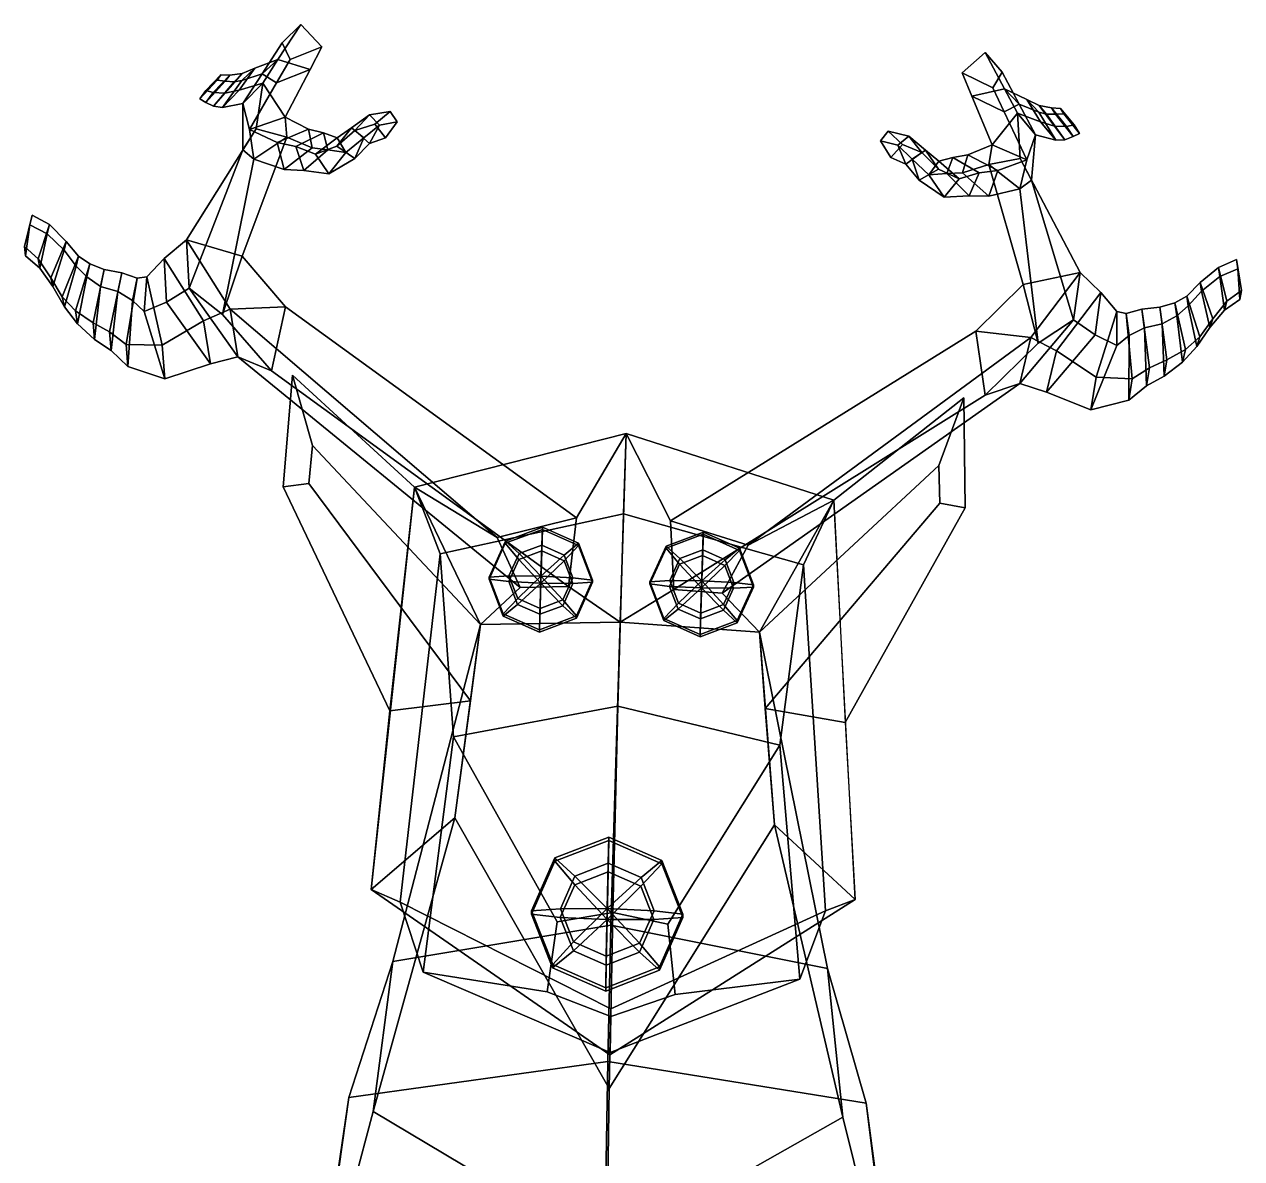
# Model space of a CAD drawing. Extents: x -86 to 94, y -151 to 310.
# Drawn here: x -86 to 94.2, y 142 to 310 of the extents above; entities that cross this region are included whole.
import ezdxf

# ---------------------------------------------------------------- set-up
doc = ezdxf.new("R2010")
doc.units = 0

msp = doc.modelspace()

# ---------------------------------------------------------------- linework, layer by layer
for points in [[(-48.462265, 304.799011, 192.561218), (-45.084778, 310.009918, 188.706955), (-47.829819, 307.258575, 187.71376), (-50.806168, 302.658478, 190.46225)], [(-48.462265, 304.799011, 192.561218), (-43.704437, 303.299164, 191.300812), (-41.944042, 306.664459, 189.004684), (-45.084778, 310.009918, 188.706955)], [(-45.084778, 310.009918, 188.706955), (-41.944042, 306.664459, 189.004684), (-46.676575, 304.817749, 187.471756), (-47.829819, 307.258575, 187.71376)], [(-50.806168, 302.658478, 190.46225), (-47.829819, 307.258575, 187.71376), (-46.676575, 304.817749, 187.471756), (-48.679482, 301.358521, 189.303345)], [(-43.704437, 303.299164, 191.300812), (-48.679482, 301.358521, 189.303345), (-46.676575, 304.817749, 187.471756), (-41.944042, 306.664459, 189.004684)], [(-50.726425, 301.295776, 195.149323), (-48.462265, 304.799011, 192.561218), (-51.881378, 303.492249, 190.224182), (-54.216526, 300.276306, 192.165878)], [(-48.462265, 304.799011, 192.561218), (-50.806168, 302.658478, 190.46225), (-53.804764, 301.712372, 188.02861), (-51.881378, 303.492249, 190.224182)], [(-47.373158, 296.261078, 196.097137), (-43.704437, 303.299164, 191.300812), (-48.462265, 304.799011, 192.561218), (-50.726425, 301.295776, 195.149323)], [(56.275333, 305.845978, 188.159332), (58.763153, 302.9216, 187.151337), (57.393532, 300.617401, 186.933411), (52.83836, 302.811493, 188.505692)], [(59.146126, 300.452576, 192.00351), (56.275333, 305.845978, 188.159332), (52.83836, 302.811493, 188.505692), (54.276642, 299.360138, 190.798767)], [(59.146126, 300.452576, 192.00351), (61.299538, 298.166656, 189.892517), (58.763153, 302.9216, 187.151337), (56.275333, 305.845978, 188.159332)], [(-54.216526, 300.276306, 192.165878), (-51.881378, 303.492249, 190.224182), (-53.746498, 302.732666, 188.850739), (-56.324383, 299.801605, 189.668808)], [(-51.881378, 303.492249, 190.224182), (-53.804764, 301.712372, 188.02861), (-54.963501, 301.478027, 186.332062), (-53.746498, 302.732666, 188.850739)], [(-47.373158, 296.261078, 196.097137), (-52.671421, 294.441467, 192.960464), (-48.679482, 301.358521, 189.303345), (-43.704437, 303.299164, 191.300812)], [(61.299538, 298.166656, 189.892517), (59.069649, 297.060394, 188.761627), (57.393532, 300.617401, 186.933411), (58.763153, 302.9216, 187.151337)], [(-60.046398, 298.953491, 178.462112), (-59.162453, 300.207886, 181.098892), (-56.906776, 302.519653, 181.139435), (-57.447994, 301.761597, 178.842484)], [(-56.282104, 301.591583, 182.542816), (-59.15929, 298.443481, 182.282211), (-60.046398, 298.953491, 178.462112), (-57.447994, 301.761597, 178.842484)], [(-58.076389, 299.897125, 185.14798), (-55.589752, 302.484222, 185.05513), (-56.906776, 302.519653, 181.139435), (-59.162453, 300.207886, 181.098892)], [(-54.963501, 301.478027, 186.332062), (-58.011646, 297.87912, 186.891785), (-59.15929, 298.443481, 182.282211), (-56.282104, 301.591583, 182.542816)], [(-56.324383, 299.801605, 189.668808), (-53.746498, 302.732666, 188.850739), (-55.589752, 302.484222, 185.05513), (-58.076389, 299.897125, 185.14798)], [(-53.804764, 301.712372, 188.02861), (-56.66901, 297.705963, 189.906326), (-58.011646, 297.87912, 186.891785), (-54.963501, 301.478027, 186.332062)], [(-55.589752, 302.484222, 185.05513), (-56.282104, 301.591583, 182.542816), (-57.447994, 301.761597, 178.842484), (-56.906776, 302.519653, 181.139435)], [(-50.806168, 302.658478, 190.46225), (-53.641594, 298.263733, 193.084549), (-56.66901, 297.705963, 189.906326), (-53.804764, 301.712372, 188.02861)], [(-53.641594, 298.263733, 193.084549), (-50.726425, 301.295776, 195.149323), (-54.216526, 300.276306, 192.165878), (-56.66901, 297.705963, 189.906326)], [(-53.746498, 302.732666, 188.850739), (-54.963501, 301.478027, 186.332062), (-56.282104, 301.591583, 182.542816), (-55.589752, 302.484222, 185.05513)], [(-51.690281, 294.549683, 199.341507), (-50.726425, 301.295776, 195.149323), (-53.641594, 298.263733, 193.084549), (-53.653656, 291.438751, 196.334732)], [(-52.671421, 294.441467, 192.960464), (-53.641594, 298.263733, 193.084549), (-50.806168, 302.658478, 190.46225), (-48.679482, 301.358521, 189.303345)], [(-51.690281, 294.549683, 199.341507), (-47.15332, 293.273956, 198.279846), (-47.373158, 296.261078, 196.097137), (-50.726425, 301.295776, 195.149323)], [(54.276642, 299.360138, 190.798767), (52.83836, 302.811493, 188.505692), (57.393532, 300.617401, 186.933411), (59.069649, 297.060394, 188.761627)], [(-59.15929, 298.443481, 182.282211), (-58.076389, 299.897125, 185.14798), (-59.162453, 300.207886, 181.098892), (-60.046398, 298.953491, 178.462112)], [(-58.011646, 297.87912, 186.891785), (-56.324383, 299.801605, 189.668808), (-58.076389, 299.897125, 185.14798), (-59.15929, 298.443481, 182.282211)], [(-56.66901, 297.705963, 189.906326), (-54.216526, 300.276306, 192.165878), (-56.324383, 299.801605, 189.668808), (-58.011646, 297.87912, 186.891785)], [(57.287678, 292.153503, 195.591187), (61.076508, 296.83255, 194.586166), (59.146126, 300.452576, 192.00351), (54.276642, 299.360138, 190.798767)], [(57.287678, 292.153503, 195.591187), (54.276642, 299.360138, 190.798767), (59.069649, 297.060394, 188.761627), (62.42326, 289.96051, 192.414703)], [(61.076508, 296.83255, 194.586166), (64.477821, 295.560059, 191.574753), (62.446781, 298.899261, 189.639389), (59.146126, 300.452576, 192.00351)], [(59.146126, 300.452576, 192.00351), (62.446781, 298.899261, 189.639389), (64.214294, 297.003418, 187.434921), (61.299538, 298.166656, 189.892517)], [(-53.653656, 291.438751, 196.334732), (-53.641594, 298.263733, 193.084549), (-52.671421, 294.441467, 192.960464), (-52.046112, 290.01355, 195.036392)], [(62.42326, 289.96051, 192.414703), (59.069649, 297.060394, 188.761627), (61.299538, 298.166656, 189.892517), (63.723186, 293.631805, 192.509552)], [(61.299538, 298.166656, 189.892517), (64.214294, 297.003418, 187.434921), (66.705215, 292.85202, 189.306381), (63.723186, 293.631805, 192.509552)], [(64.477821, 295.560059, 191.574753), (66.54763, 294.931549, 189.060562), (64.24366, 298.007477, 188.251831), (62.446781, 298.899261, 189.639389)], [(62.446781, 298.899261, 189.639389), (64.24366, 298.007477, 188.251831), (65.35585, 296.683746, 185.728775), (64.214294, 297.003418, 187.434921)], [(66.54763, 294.931549, 189.060562), (68.322327, 294.891815, 184.523651), (66.07589, 297.621216, 184.440445), (64.24366, 298.007477, 188.251831)], [(64.24366, 298.007477, 188.251831), (66.07589, 297.621216, 184.440445), (66.697334, 296.694336, 181.927094), (65.35585, 296.683746, 185.728775)], [(68.322327, 294.891815, 184.523651), (69.450333, 295.114716, 180.463547), (67.409576, 297.555176, 180.512756), (66.07589, 297.621216, 184.440445)], [(66.07589, 297.621216, 184.440445), (67.409576, 297.555176, 180.512756), (67.891205, 296.772247, 178.21553), (66.697334, 296.694336, 181.927094)], [(70.231033, 293.820862, 177.826477), (67.891205, 296.772247, 178.21553), (67.409576, 297.555176, 180.512756), (69.450333, 295.114716, 180.463547)], [(-52.671421, 294.441467, 192.960464), (-47.373158, 296.261078, 196.097137), (-43.923626, 294.485535, 194.533218), (-48.561108, 292.501862, 191.71489)], [(-47.373158, 296.261078, 196.097137), (-47.15332, 293.273956, 198.279846), (-43.396839, 291.736816, 196.348602), (-43.923626, 294.485535, 194.533218)], [(-39.734856, 291.983337, 188.428467), (-37.595928, 294.682861, 190.842743), (-34.928116, 296.592438, 189.007721), (-37.080284, 294.275879, 186.923615)], [(-37.595928, 294.682861, 190.842743), (-35.722694, 293.192261, 191.334), (-33.419792, 295.096191, 189.567581), (-34.928116, 296.592438, 189.007721)], [(-37.080284, 294.275879, 186.923615), (-34.928116, 296.592438, 189.007721), (-31.836641, 297.085175, 187.261063), (-34.103519, 295.245087, 185.498535)], [(-34.928116, 296.592438, 189.007721), (-33.419792, 295.096191, 189.567581), (-30.803055, 295.556671, 187.959885), (-31.836641, 297.085175, 187.261063)], [(-32.534317, 293.189178, 185.936386), (-34.103519, 295.245087, 185.498535), (-31.836641, 297.085175, 187.261063), (-30.803055, 295.556671, 187.959885)], [(61.427841, 290.136902, 198.802551), (61.076508, 296.83255, 194.586166), (57.287678, 292.153503, 195.591187), (56.800537, 289.23584, 197.789566)], [(61.427841, 290.136902, 198.802551), (63.129993, 286.939056, 195.79451), (63.723186, 293.631805, 192.509552), (61.076508, 296.83255, 194.586166)], [(63.723186, 293.631805, 192.509552), (66.705215, 292.85202, 189.306381), (64.477821, 295.560059, 191.574753), (61.076508, 296.83255, 194.586166)], [(64.214294, 297.003418, 187.434921), (65.35585, 296.683746, 185.728775), (68.071602, 292.91983, 186.279053), (66.705215, 292.85202, 189.306381)], [(65.35585, 296.683746, 185.728775), (66.697334, 296.694336, 181.927094), (69.285156, 293.387238, 181.656769), (68.071602, 292.91983, 186.279053)], [(66.697334, 296.694336, 181.927094), (67.891205, 296.772247, 178.21553), (70.231033, 293.820862, 177.826477), (69.285156, 293.387238, 181.656769)], [(-62.017899, 278.092682, 209.771561), (-53.779339, 275.688477, 211.372879), (-47.15332, 293.273956, 198.279846), (-51.690281, 294.549683, 199.341507)], [(-61.611263, 270.913483, 206.26889), (-62.017899, 278.092682, 209.771561), (-51.690281, 294.549683, 199.341507), (-53.653656, 291.438751, 196.334732)], [(-52.046112, 290.01355, 195.036392), (-52.671421, 294.441467, 192.960464), (-48.561108, 292.501862, 191.71489), (-47.538601, 288.509705, 193.359665)], [(-48.561108, 292.501862, 191.71489), (-43.923626, 294.485535, 194.533218), (-41.734211, 293.913239, 193.370895), (-45.812206, 291.929047, 190.827072)], [(-45.812206, 291.929047, 190.827072), (-41.734211, 293.913239, 193.370895), (-39.705902, 293.192505, 192.337372), (-42.9217, 290.775055, 189.95076)], [(-43.923626, 294.485535, 194.533218), (-43.396839, 291.736816, 196.348602), (-41.062763, 291.424561, 194.911026), (-41.734211, 293.913239, 193.370895)], [(-42.9217, 290.775055, 189.95076), (-39.705902, 293.192505, 192.337372), (-37.595928, 294.682861, 190.842743), (-39.734856, 291.983337, 188.428467)], [(-41.734211, 293.913239, 193.370895), (-41.062763, 291.424561, 194.911026), (-38.417515, 291.046936, 193.369446), (-39.705902, 293.192505, 192.337372)], [(-37.062244, 290.139221, 188.470749), (-39.734856, 291.983337, 188.428467), (-37.080284, 294.275879, 186.923615), (-34.886318, 292.358276, 187.116425)], [(-39.705902, 293.192505, 192.337372), (-38.417515, 291.046936, 193.369446), (-35.722694, 293.192261, 191.334), (-37.595928, 294.682861, 190.842743)], [(-34.886318, 292.358276, 187.116425), (-37.080284, 294.275879, 186.923615), (-34.103519, 295.245087, 185.498535), (-32.534317, 293.189178, 185.936386)], [(-35.722694, 293.192261, 191.334), (-37.062244, 290.139221, 188.470749), (-34.886318, 292.358276, 187.116425), (-33.419792, 295.096191, 189.567581)], [(-33.419792, 295.096191, 189.567581), (-34.886318, 292.358276, 187.116425), (-32.534317, 293.189178, 185.936386), (-30.803055, 295.556671, 187.959885)], [(42.273911, 290.286346, 185.584457), (40.747463, 292.754211, 187.615677), (41.915272, 294.181488, 186.901825), (44.019653, 292.191803, 185.124664)], [(44.945011, 293.453461, 188.620346), (41.915272, 294.181488, 186.901825), (40.747463, 292.754211, 187.615677), (43.308033, 292.095978, 189.199936)], [(46.89539, 291.005737, 186.525192), (44.019653, 292.191803, 185.124664), (41.915272, 294.181488, 186.901825), (44.945011, 293.453461, 188.620346)], [(66.705215, 292.85202, 189.306381), (68.071602, 292.91983, 186.279053), (66.54763, 294.931549, 189.060562), (64.477821, 295.560059, 191.574753)], [(68.071602, 292.91983, 186.279053), (69.285156, 293.387238, 181.656769), (68.322327, 294.891815, 184.523651), (66.54763, 294.931549, 189.060562)], [(69.285156, 293.387238, 181.656769), (70.231033, 293.820862, 177.826477), (69.450333, 295.114716, 180.463547), (68.322327, 294.891815, 184.523651)], [(-56.676804, 267.019989, 205.979721), (-52.046112, 290.01355, 195.036392), (-47.15332, 293.273956, 198.279846), (-53.779339, 275.688477, 211.372879)], [(-47.15332, 293.273956, 198.279846), (-52.046112, 290.01355, 195.036392), (-47.538601, 288.509705, 193.359665), (-43.396839, 291.736816, 196.348602)], [(-47.538601, 288.509705, 193.359665), (-48.561108, 292.501862, 191.71489), (-45.812206, 291.929047, 190.827072), (-44.620377, 288.361542, 192.169327)], [(-38.417515, 291.046936, 193.369446), (-40.935951, 287.856171, 190.65329), (-37.062244, 290.139221, 188.470749), (-35.722694, 293.192261, 191.334)], [(43.308033, 292.095978, 189.199936), (40.747463, 292.754211, 187.615677), (42.273911, 290.286346, 185.584457), (44.540939, 289.285797, 186.745544)], [(44.540939, 289.285797, 186.745544), (42.273911, 290.286346, 185.584457), (44.019653, 292.191803, 185.124664), (46.89539, 291.005737, 186.525192)], [(47.428463, 291.364258, 190.437103), (44.945011, 293.453461, 188.620346), (43.308033, 292.095978, 189.199936), (45.429764, 290.04068, 190.951492)], [(45.429764, 290.04068, 190.951492), (43.308033, 292.095978, 189.199936), (44.540939, 289.285797, 186.745544), (46.512592, 286.932922, 188.088089)], [(49.335571, 288.544006, 188.014313), (46.89539, 291.005737, 186.525192), (44.945011, 293.453461, 188.620346), (47.428463, 291.364258, 190.437103)], [(57.287678, 292.153503, 195.591187), (53.702076, 290.677979, 194.068314), (52.932339, 288.015625, 195.900253), (56.800537, 289.23584, 197.789566)], [(62.42326, 289.96051, 192.414703), (58.164097, 288.374939, 191.216965), (53.702076, 290.677979, 194.068314), (57.287678, 292.153503, 195.591187)], [(63.129993, 286.939056, 195.79451), (61.411285, 285.665558, 194.518234), (62.42326, 289.96051, 192.414703), (63.723186, 293.631805, 192.509552)], [(-61.611263, 270.913483, 206.26889), (-53.653656, 291.438751, 196.334732), (-52.046112, 290.01355, 195.036392), (-56.676804, 267.019989, 205.979721)], [(-43.396839, 291.736816, 196.348602), (-47.538601, 288.509705, 193.359665), (-44.620377, 288.361542, 192.169327), (-41.062763, 291.424561, 194.911026)], [(-44.620377, 288.361542, 192.169327), (-45.812206, 291.929047, 190.827072), (-42.9217, 290.775055, 189.95076), (-40.935951, 287.856171, 190.65329)], [(-41.062763, 291.424561, 194.911026), (-44.620377, 288.361542, 192.169327), (-40.935951, 287.856171, 190.65329), (-38.417515, 291.046936, 193.369446)], [(-40.935951, 287.856171, 190.65329), (-42.9217, 290.775055, 189.95076), (-39.734856, 291.983337, 188.428467), (-37.062244, 290.139221, 188.470749)], [(46.512592, 286.932922, 188.088089), (44.540939, 289.285797, 186.745544), (46.89539, 291.005737, 186.525192), (49.335571, 288.544006, 188.014313)], [(49.395531, 289.733429, 191.91774), (47.428463, 291.364258, 190.437103), (45.429764, 290.04068, 190.951492), (47.922157, 287.720123, 192.970016)], [(52.401688, 287.111145, 189.51236), (49.335571, 288.544006, 188.014313), (47.428463, 291.364258, 190.437103), (49.395531, 289.733429, 191.91774)], [(51.475246, 290.28537, 192.929199), (49.395531, 289.733429, 191.91774), (47.922157, 287.720123, 192.970016), (50.584953, 287.888367, 194.485657)], [(55.378494, 288.023651, 190.357132), (52.401688, 287.111145, 189.51236), (49.395531, 289.733429, 191.91774), (51.475246, 290.28537, 192.929199)], [(53.702076, 290.677979, 194.068314), (51.475246, 290.28537, 192.929199), (50.584953, 287.888367, 194.485657), (52.932339, 288.015625, 195.900253)], [(58.164097, 288.374939, 191.216965), (55.378494, 288.023651, 190.357132), (51.475246, 290.28537, 192.929199), (53.702076, 290.677979, 194.068314)], [(47.922157, 287.720123, 192.970016), (45.429764, 290.04068, 190.951492), (46.512592, 286.932922, 188.088089), (50.170288, 284.391174, 190.244629)], [(50.170288, 284.391174, 190.244629), (46.512592, 286.932922, 188.088089), (49.335571, 288.544006, 188.014313), (52.401688, 287.111145, 189.51236)], [(56.800537, 289.23584, 197.789566), (52.932339, 288.015625, 195.900253), (56.797001, 284.532928, 192.889267), (61.411285, 285.665558, 194.518234)], [(61.411285, 285.665558, 194.518234), (56.797001, 284.532928, 192.889267), (58.164097, 288.374939, 191.216965), (62.42326, 289.96051, 192.414703)], [(70.315636, 273.241608, 209.22702), (61.427841, 290.136902, 198.802551), (56.800537, 289.23584, 197.789566), (61.904366, 271.482422, 210.905823)], [(64.13356, 262.795563, 205.533783), (61.904366, 271.482422, 210.905823), (56.800537, 289.23584, 197.789566), (61.411285, 285.665558, 194.518234)], [(69.35437, 266.258728, 205.76709), (63.129993, 286.939056, 195.79451), (61.427841, 290.136902, 198.802551), (70.315636, 273.241608, 209.22702)], [(50.584953, 287.888367, 194.485657), (47.922157, 287.720123, 192.970016), (50.170288, 284.391174, 190.244629), (53.880096, 284.608765, 191.725662)], [(53.880096, 284.608765, 191.725662), (50.170288, 284.391174, 190.244629), (52.401688, 287.111145, 189.51236), (55.378494, 288.023651, 190.357132)], [(52.932339, 288.015625, 195.900253), (50.584953, 287.888367, 194.485657), (53.880096, 284.608765, 191.725662), (56.797001, 284.532928, 192.889267)], [(56.797001, 284.532928, 192.889267), (53.880096, 284.608765, 191.725662), (55.378494, 288.023651, 190.357132), (58.164097, 288.374939, 191.216965)], [(69.35437, 266.258728, 205.76709), (64.13356, 262.795563, 205.533783), (61.411285, 285.665558, 194.518234), (63.129993, 286.939056, 195.79451)], [(-86.018196, 277.094025, 183.651993), (-84.872734, 281.730408, 183.530762), (-85.184387, 280.320892, 181.17038), (-85.867783, 275.691284, 180.998825)], [(-83.949005, 275.294861, 186.648544), (-82.307053, 280.333069, 186.890564), (-84.872734, 281.730408, 183.530762), (-86.018196, 277.094025, 183.651993)], [(-82.307053, 280.333069, 186.890564), (-82.619377, 278.95639, 184.16362), (-85.184387, 280.320892, 181.17038), (-84.872734, 281.730408, 183.530762)], [(-82.619377, 278.95639, 184.16362), (-83.731766, 273.906464, 183.623001), (-85.867783, 275.691284, 180.998825), (-85.184387, 280.320892, 181.17038)], [(-82.116341, 272.475037, 190.174179), (-79.841431, 277.847626, 190.965393), (-82.307053, 280.333069, 186.890564), (-83.949005, 275.294861, 186.648544)], [(-79.841431, 277.847626, 190.965393), (-80.114288, 276.576599, 187.815201), (-82.619377, 278.95639, 184.16362), (-82.307053, 280.333069, 186.890564)], [(-80.114288, 276.576599, 187.815201), (-81.783501, 271.161469, 186.727478), (-83.731766, 273.906464, 183.623001), (-82.619377, 278.95639, 184.16362)], [(-80.439743, 269.649902, 193.586029), (-78.011536, 275.675995, 194.346436), (-79.841431, 277.847626, 190.965393), (-82.116341, 272.475037, 190.174179)], [(-78.011536, 275.675995, 194.346436), (-78.334152, 274.205994, 190.871353), (-80.114288, 276.576599, 187.815201), (-79.841431, 277.847626, 190.965393)], [(-55.541641, 267.808716, 215.941071), (-62.017899, 278.092682, 209.771561), (-65.329346, 275.309875, 208.243881), (-59.481838, 266.065491, 213.798462)], [(-62.017899, 278.092682, 209.771561), (-61.611263, 270.913483, 206.26889), (-64.954819, 268.845825, 205.095398), (-65.329346, 275.309875, 208.243881)], [(-55.541641, 267.808716, 215.941071), (-47.321499, 268.151642, 216.348083), (-53.779339, 275.688477, 211.372879), (-62.017899, 278.092682, 209.771561)], [(-83.731766, 273.906464, 183.623001), (-83.949005, 275.294861, 186.648544), (-86.018196, 277.094025, 183.651993), (-85.867783, 275.691284, 180.998825)], [(-78.334152, 274.205994, 190.871353), (-80.092949, 268.140259, 189.773621), (-81.783501, 271.161469, 186.727478), (-80.114288, 276.576599, 187.815201)], [(-81.783501, 271.161469, 186.727478), (-82.116341, 272.475037, 190.174179), (-83.949005, 275.294861, 186.648544), (-83.731766, 273.906464, 183.623001)], [(-78.443611, 267.591003, 196.731812), (-76.317688, 274.541321, 196.936127), (-78.011536, 275.675995, 194.346436), (-80.439743, 269.649902, 193.586029)], [(-76.759857, 272.591187, 193.22908), (-78.164619, 265.633331, 192.606186), (-80.092949, 268.140259, 189.773621), (-78.334152, 274.205994, 190.871353)], [(-75.832024, 265.811249, 200.192307), (-74.185974, 273.707123, 199.71756), (-76.317688, 274.541321, 196.936127), (-78.443611, 267.591003, 196.731812)], [(-76.317688, 274.541321, 196.936127), (-76.759857, 272.591187, 193.22908), (-78.334152, 274.205994, 190.871353), (-78.011536, 275.675995, 194.346436)], [(-74.185974, 273.707123, 199.71756), (-74.72818, 271.188263, 195.804276), (-76.759857, 272.591187, 193.22908), (-76.317688, 274.541321, 196.936127)], [(-65.329346, 275.309875, 208.243881), (-64.954819, 268.845825, 205.095398), (-68.283318, 267.475464, 203.434708), (-67.893967, 272.60791, 207.339249)], [(-59.481838, 266.065491, 213.798462), (-65.329346, 275.309875, 208.243881), (-67.893967, 272.60791, 207.339249), (-65.601845, 262.492676, 211.183624)], [(-47.321499, 268.151642, 216.348083), (-49.407307, 258.65799, 209.724762), (-56.676804, 267.019989, 205.979721), (-53.779339, 275.688477, 211.372879)], [(92.030045, 268.978149, 185.958801), (94.246376, 270.581818, 182.934921), (93.482491, 275.162659, 182.789108), (90.799271, 273.986633, 186.178055)], [(90.799271, 273.986633, 186.178055), (93.482491, 275.162659, 182.789108), (93.684868, 273.776093, 180.4375), (91.006874, 272.631348, 183.459473)], [(94.246376, 270.581818, 182.934921), (93.991028, 269.236237, 180.294128), (93.684868, 273.776093, 180.4375), (93.482491, 275.162659, 182.789108)], [(-80.092949, 268.140259, 189.773621), (-80.439743, 269.649902, 193.586029), (-82.116341, 272.475037, 190.174179), (-81.783501, 271.161469, 186.727478)], [(-74.72818, 271.188263, 195.804276), (-75.605179, 263.319092, 195.763382), (-78.164619, 265.633331, 192.606186), (-76.759857, 272.591187, 193.22908)], [(-73.397766, 264.438446, 203.237656), (-71.568199, 273.209106, 202.709961), (-74.185974, 273.707123, 199.71756), (-75.832024, 265.811249, 200.192307)], [(-71.568199, 273.209106, 202.709961), (-72.171127, 270.411346, 198.362015), (-74.72818, 271.188263, 195.804276), (-74.185974, 273.707123, 199.71756)], [(-70.92997, 262.593536, 206.653183), (-69.329247, 272.386169, 205.682297), (-71.568199, 273.209106, 202.709961), (-73.397766, 264.438446, 203.237656)], [(-69.329247, 272.386169, 205.682297), (-70.009331, 269.083038, 200.980118), (-72.171127, 270.411346, 198.362015), (-71.568199, 273.209106, 202.709961)], [(-65.601845, 262.492676, 211.183624), (-67.893967, 272.60791, 207.339249), (-69.329247, 272.386169, 205.682297), (-70.92997, 262.593536, 206.653183)], [(-67.893967, 272.60791, 207.339249), (-68.283318, 267.475464, 203.434708), (-70.009331, 269.083038, 200.980118), (-69.329247, 272.386169, 205.682297)], [(63.035553, 263.635529, 215.496857), (70.315636, 273.241608, 209.22702), (61.904366, 271.482422, 210.905823), (54.862579, 264.545013, 215.962753)], [(63.035553, 263.635529, 215.496857), (66.838432, 261.65918, 213.334763), (73.401054, 270.286804, 207.689133), (70.315636, 273.241608, 209.22702)], [(70.315636, 273.241608, 209.22702), (73.401054, 270.286804, 207.689133), (72.531906, 264.007019, 204.580307), (69.35437, 266.258728, 205.76709)], [(89.969025, 266.364227, 189.51619), (92.030045, 268.978149, 185.958801), (90.799271, 273.986633, 186.178055), (88.126617, 271.743134, 190.287888)], [(88.126617, 271.743134, 190.287888), (90.799271, 273.986633, 186.178055), (91.006874, 272.631348, 183.459473), (88.305733, 270.493195, 187.145493)], [(88.305733, 270.493195, 187.145493), (91.006874, 272.631348, 183.459473), (91.711067, 267.65094, 182.945847), (89.5429, 265.117462, 186.082199)], [(91.006874, 272.631348, 183.459473), (93.684868, 273.776093, 180.4375), (93.991028, 269.236237, 180.294128), (91.711067, 267.65094, 182.945847)], [(-72.171127, 270.411346, 198.362015), (-73.145973, 261.670868, 198.316727), (-75.605179, 263.319092, 195.763382), (-74.72818, 271.188263, 195.804276)], [(-70.009331, 269.083038, 200.980118), (-70.681152, 259.341522, 201.285431), (-73.145973, 261.670868, 198.316727), (-72.171127, 270.411346, 198.362015)], [(-61.611263, 270.913483, 206.26889), (-54.399921, 260.739838, 211.068542), (-58.447361, 259.699005, 209.416702), (-64.954819, 268.845825, 205.095398)], [(-54.399921, 260.739838, 211.068542), (-61.611263, 270.913483, 206.26889), (-56.676804, 267.019989, 205.979721), (-49.407307, 258.65799, 209.724762)], [(54.862579, 264.545013, 215.962753), (61.904366, 271.482422, 210.905823), (64.13356, 262.795563, 205.533783), (56.24601, 255.093781, 209.365219)], [(88.067078, 263.731873, 192.957779), (89.969025, 266.364227, 189.51619), (88.126617, 271.743134, 190.287888), (86.117767, 269.757629, 193.69632)], [(86.117767, 269.757629, 193.69632), (88.126617, 271.743134, 190.287888), (88.305733, 270.493195, 187.145493), (86.332481, 268.310699, 190.229813)], [(86.332481, 268.310699, 190.229813), (88.305733, 270.493195, 187.145493), (89.5429, 265.117462, 186.082199), (87.613792, 262.29541, 189.159241)], [(91.711067, 267.65094, 182.945847), (93.991028, 269.236237, 180.294128), (94.246376, 270.581818, 182.934921), (92.030045, 268.978149, 185.958801)], [(-78.164619, 265.633331, 192.606186), (-78.443611, 267.591003, 196.731812), (-80.439743, 269.649902, 193.586029), (-80.092949, 268.140259, 189.773621)], [(-68.283318, 267.475464, 203.434708), (-65.191795, 257.487152, 206.304123), (-70.681152, 259.341522, 201.285431), (-70.009331, 269.083038, 200.980118)], [(-64.954819, 268.845825, 205.095398), (-58.447361, 259.699005, 209.416702), (-65.191795, 257.487152, 206.304123), (-68.283318, 267.475464, 203.434708)], [(66.838432, 261.65918, 213.334763), (72.680626, 257.754242, 210.696152), (75.748749, 267.468964, 206.780518), (73.401054, 270.286804, 207.689133)], [(73.401054, 270.286804, 207.689133), (75.748749, 267.468964, 206.780518), (75.750488, 262.44162, 202.903702), (72.531906, 264.007019, 204.580307)], [(83.160248, 260.307312, 199.618683), (85.909386, 261.864166, 196.129959), (84.331001, 268.770477, 196.305374), (82.131363, 268.10556, 199.107254)], [(82.131363, 268.10556, 199.107254), (84.331001, 268.770477, 196.305374), (84.628319, 266.847809, 192.608917), (82.485191, 265.621399, 195.207047)], [(85.909386, 261.864166, 196.129959), (88.067078, 263.731873, 192.957779), (86.117767, 269.757629, 193.69632), (84.331001, 268.770477, 196.305374)], [(84.331001, 268.770477, 196.305374), (86.117767, 269.757629, 193.69632), (86.332481, 268.310699, 190.229813), (84.628319, 266.847809, 192.608917)], [(89.5429, 265.117462, 186.082199), (91.711067, 267.65094, 182.945847), (92.030045, 268.978149, 185.958801), (89.969025, 266.364227, 189.51619)], [(-75.605179, 263.319092, 195.763382), (-75.832024, 265.811249, 200.192307), (-78.443611, 267.591003, 196.731812), (-78.164619, 265.633331, 192.606186)], [(-54.399921, 260.739838, 211.068542), (-55.541641, 267.808716, 215.941071), (-59.481838, 266.065491, 213.798462), (-58.447361, 259.699005, 209.416702)], [(-55.541641, 267.808716, 215.941071), (-16.007376, 233.988342, 230.521606), (-4.273499, 236.902664, 230.759323), (-47.321499, 268.151642, 216.348083)], [(-16.007376, 233.988342, 230.521606), (-55.541641, 267.808716, 215.941071), (-54.399921, 260.739838, 211.068542), (-12.601035, 226.586395, 222.603851)], [(-4.273499, 236.902664, 230.759323), (-5.416225, 226.712479, 219.666245), (-49.407307, 258.65799, 209.724762), (-47.321499, 268.151642, 216.348083)], [(72.680626, 257.754242, 210.696152), (78.013199, 257.498596, 206.130173), (77.167458, 267.153534, 205.114578), (75.748749, 267.468964, 206.780518)], [(75.748749, 267.468964, 206.780518), (77.167458, 267.153534, 205.114578), (77.601883, 263.892578, 200.428238), (75.750488, 262.44162, 202.903702)], [(78.013199, 257.498596, 206.130173), (80.621086, 259.132813, 202.688156), (79.47316, 267.801483, 202.121475), (77.167458, 267.153534, 205.114578)], [(77.167458, 267.153534, 205.114578), (79.47316, 267.801483, 202.121475), (79.867714, 265.039856, 197.787415), (77.601883, 263.892578, 200.428238)], [(80.621086, 259.132813, 202.688156), (83.160248, 260.307312, 199.618683), (82.131363, 268.10556, 199.107254), (79.47316, 267.801483, 202.121475)], [(79.47316, 267.801483, 202.121475), (82.131363, 268.10556, 199.107254), (82.485191, 265.621399, 195.207047), (79.867714, 265.039856, 197.787415)], [(82.485191, 265.621399, 195.207047), (84.628319, 266.847809, 192.608917), (85.491158, 259.986969, 192.020233), (82.755554, 257.905487, 195.208099)], [(84.628319, 266.847809, 192.608917), (86.332481, 268.310699, 190.229813), (87.613792, 262.29541, 189.159241), (85.491158, 259.986969, 192.020233)], [(-73.145973, 261.670868, 198.316727), (-73.397766, 264.438446, 203.237656), (-75.832024, 265.811249, 200.192307), (-75.605179, 263.319092, 195.763382)], [(-58.447361, 259.699005, 209.416702), (-59.481838, 266.065491, 213.798462), (-65.601845, 262.492676, 211.183624), (-65.191795, 257.487152, 206.304123)], [(61.377041, 256.797638, 210.666199), (56.24601, 255.093781, 209.365219), (64.13356, 262.795563, 205.533783), (69.35437, 266.258728, 205.76709)], [(69.35437, 266.258728, 205.76709), (72.531906, 264.007019, 204.580307), (65.341011, 255.509079, 208.992279), (61.377041, 256.797638, 210.666199)], [(77.601883, 263.892578, 200.428238), (79.867714, 265.039856, 197.787415), (80.173248, 256.463226, 197.786896), (77.535263, 254.35524, 200.78418)], [(79.867714, 265.039856, 197.787415), (82.485191, 265.621399, 195.207047), (82.755554, 257.905487, 195.208099), (80.173248, 256.463226, 197.786896)], [(87.613792, 262.29541, 189.159241), (89.5429, 265.117462, 186.082199), (89.969025, 266.364227, 189.51619), (88.067078, 263.731873, 192.957779)], [(-70.681152, 259.341522, 201.285431), (-70.92997, 262.593536, 206.653183), (-73.397766, 264.438446, 203.237656), (-73.145973, 261.670868, 198.316727)], [(9.661984, 236.475632, 230.721024), (54.862579, 264.545013, 215.962753), (56.24601, 255.093781, 209.365219), (10.159944, 226.264221, 219.628906)], [(9.661984, 236.475632, 230.721024), (21.18327, 232.869232, 230.423386), (63.035553, 263.635529, 215.496857), (54.862579, 264.545013, 215.962753)], [(21.18327, 232.869232, 230.423386), (17.321987, 225.725967, 222.532272), (61.377041, 256.797638, 210.666199), (63.035553, 263.635529, 215.496857)], [(61.377041, 256.797638, 210.666199), (65.341011, 255.509079, 208.992279), (66.838432, 261.65918, 213.334763), (63.035553, 263.635529, 215.496857)], [(72.531906, 264.007019, 204.580307), (75.750488, 262.44162, 202.903702), (71.912994, 252.903931, 205.847031), (65.341011, 255.509079, 208.992279)], [(75.750488, 262.44162, 202.903702), (77.601883, 263.892578, 200.428238), (77.535263, 254.35524, 200.78418), (71.912994, 252.903931, 205.847031)], [(85.491158, 259.986969, 192.020233), (87.613792, 262.29541, 189.159241), (88.067078, 263.731873, 192.957779), (85.909386, 261.864166, 196.129959)], [(-65.191795, 257.487152, 206.304123), (-65.601845, 262.492676, 211.183624), (-70.92997, 262.593536, 206.653183), (-70.681152, 259.341522, 201.285431)], [(65.341011, 255.509079, 208.992279), (71.912994, 252.903931, 205.847031), (72.680626, 257.754242, 210.696152), (66.838432, 261.65918, 213.334763)], [(82.755554, 257.905487, 195.208099), (85.491158, 259.986969, 192.020233), (85.909386, 261.864166, 196.129959), (83.160248, 260.307312, 199.618683)], [(-12.601035, 226.586395, 222.603851), (-54.399921, 260.739838, 211.068542), (-49.407307, 258.65799, 209.724762), (-5.416225, 226.712479, 219.666245)], [(80.173248, 256.463226, 197.786896), (82.755554, 257.905487, 195.208099), (83.160248, 260.307312, 199.618683), (80.621086, 259.132813, 202.688156)], [(-46.316059, 258.053528, 224.194214), (-43.364948, 247.633789, 218.477203), (-43.913193, 241.980164, 218.1185), (-47.677437, 241.517441, 223.127518)], [(-47.677437, 241.517441, 223.127518), (-31.894794, 208.293457, 238.598114), (-28.224215, 241.459686, 240.737381), (-46.316059, 258.053528, 224.194214)], [(-43.364948, 247.633789, 218.477203), (-46.316059, 258.053528, 224.194214), (-28.224215, 241.459686, 240.737381), (-18.447609, 221.112717, 219.839478)], [(77.535263, 254.35524, 200.78418), (80.173248, 256.463226, 197.786896), (80.621086, 259.132813, 202.688156), (78.013199, 257.498596, 206.130173)], [(17.321987, 225.725967, 222.532272), (10.159944, 226.264221, 219.628906), (56.24601, 255.093781, 209.365219), (61.377041, 256.797638, 210.666199)], [(71.912994, 252.903931, 205.847031), (77.535263, 254.35524, 200.78418), (78.013199, 257.498596, 206.130173), (72.680626, 257.754242, 210.696152)], [(49.41328, 244.657043, 218.194992), (22.825916, 219.967682, 219.748077), (33.851124, 239.5112, 240.55751), (53.086689, 254.693268, 223.85437)], [(53.293049, 238.376663, 222.840698), (53.086689, 254.693268, 223.85437), (33.851124, 239.5112, 240.55751), (35.515743, 206.565277, 238.472015)], [(53.086689, 254.693268, 223.85437), (53.293049, 238.376663, 222.840698), (49.574455, 239.068268, 217.852158), (49.41328, 244.657043, 218.194992)], [(-16.007376, 233.988342, 230.521606), (-28.224215, 241.459686, 240.737381), (3.11821, 249.417725, 241.369095), (-4.273499, 236.902664, 230.759323)], [(-28.224215, 241.459686, 240.737381), (-24.417791, 231.572098, 263.944092), (2.697473, 237.498383, 264.315521), (3.11821, 249.417725, 241.369095)], [(-5.416225, 226.712479, 219.666245), (-4.273499, 236.902664, 230.759323), (3.11821, 249.417725, 241.369095), (2.217831, 221.430832, 212.109802)], [(10.159944, 226.264221, 219.628906), (2.217831, 221.430832, 212.109802), (3.11821, 249.417725, 241.369095), (9.661984, 236.475632, 230.721024)], [(33.851124, 239.5112, 240.55751), (3.11821, 249.417725, 241.369095), (2.697473, 237.498383, 264.315521), (29.38653, 229.957321, 263.802795)], [(21.18327, 232.869232, 230.423386), (9.661984, 236.475632, 230.721024), (3.11821, 249.417725, 241.369095), (33.851124, 239.5112, 240.55751)], [(-43.913193, 241.980164, 218.1185), (-43.364948, 247.633789, 218.477203), (-18.447609, 221.112717, 219.839478), (-19.966816, 209.804428, 219.133087)], [(49.574455, 239.068268, 217.852158), (23.689137, 208.681305, 219.050812), (22.825916, 219.967682, 219.748077), (49.41328, 244.657043, 218.194992)], [(-47.677437, 241.517441, 223.127518), (-43.913193, 241.980164, 218.1185), (-19.966816, 209.804428, 219.133087), (-31.894794, 208.293457, 238.598114)], [(-28.224215, 241.459686, 240.737381), (-34.68145, 181.832733, 236.839417), (-30.367924, 179.969696, 260.430664), (-24.417791, 231.572098, 263.944092)], [(-12.601035, 226.586395, 222.603851), (-18.447609, 221.112717, 219.839478), (-28.224215, 241.459686, 240.737381), (-16.007376, 233.988342, 230.521606)], [(17.321987, 225.725967, 222.532272), (21.18327, 232.869232, 230.423386), (33.851124, 239.5112, 240.55751), (22.825916, 219.967682, 219.748077)], [(53.293049, 238.376663, 222.840698), (35.515743, 206.565277, 238.472015), (23.689137, 208.681305, 219.050812), (49.574455, 239.068268, 217.852158)], [(33.851124, 239.5112, 240.55751), (29.38653, 229.957321, 263.802795), (32.625423, 178.663605, 260.355194), (37.002071, 180.344589, 236.753281)], [(2.697473, 237.498383, 264.315521), (-24.417791, 231.572098, 263.944092), (-22.453447, 204.473389, 291.094025), (1.845676, 209.026688, 291.542175)], [(2.697473, 237.498383, 264.315521), (1.845676, 209.026688, 291.542175), (25.874508, 203.23465, 291.003662), (29.38653, 229.957321, 263.802795)], [(-14.799771, 233.131149, 277.302063), (-9.311441, 235.198196, 277.434662), (-9.297544, 235.521805, 272.511353), (-14.786245, 233.455383, 272.378906)], [(-12.799975, 230.746124, 281.143066), (-9.409453, 232.024765, 281.225433), (-9.311441, 235.198196, 277.434662), (-14.799771, 233.131149, 277.302063)], [(-12.765449, 231.596436, 268.254211), (-14.786245, 233.455383, 272.378906), (-9.297544, 235.521805, 272.511353), (-9.374333, 232.874039, 268.336395)], [(-6.100178, 230.544281, 281.125305), (-3.95703, 232.800766, 277.272614), (-9.311441, 235.198196, 277.434662), (-9.409453, 232.024765, 281.225433)], [(-6.065653, 231.394638, 268.23645), (-9.374333, 232.874039, 268.336395), (-9.297544, 235.521805, 272.511353), (-3.943503, 233.125, 272.349457)], [(-3.95703, 232.800766, 277.272614), (-3.943503, 233.125, 272.349457), (-9.297544, 235.521805, 272.511353), (-9.311441, 235.198196, 277.434662)], [(9.022705, 232.405243, 277.237396), (14.516372, 234.463165, 277.368195), (14.530271, 234.786774, 272.444916), (9.036231, 232.729492, 272.31424)], [(11.017644, 230.028625, 281.079987), (14.411418, 231.301605, 281.161316), (14.516372, 234.463165, 277.368195), (9.022705, 232.405243, 277.237396)], [(11.052171, 230.878998, 268.191132), (9.036231, 232.729492, 272.31424), (14.530271, 234.786774, 272.444916), (14.446537, 232.15094, 268.272247)], [(17.717442, 229.826813, 281.062256), (19.865448, 232.07486, 277.207977), (14.516372, 234.463165, 277.368195), (14.411418, 231.301605, 281.161316)], [(17.751966, 230.677155, 268.173401), (14.446537, 232.15094, 268.272247), (14.530271, 234.786774, 272.444916), (19.878973, 232.399063, 272.28479)], [(19.865448, 232.07486, 277.207977), (19.878973, 232.399063, 272.28479), (14.530271, 234.786774, 272.444916), (14.516372, 234.463165, 277.368195)], [(-17.199514, 227.805557, 276.950073), (-14.799771, 233.131149, 277.302063), (-14.786245, 233.455383, 272.378906), (-17.186865, 228.131332, 272.027161)], [(-14.282773, 227.455521, 280.925385), (-12.799975, 230.746124, 281.143066), (-14.799771, 233.131149, 277.302063), (-17.199514, 227.805557, 276.950073)], [(-17.186865, 228.131332, 272.027161), (-14.786245, 233.455383, 272.378906), (-12.765449, 231.596436, 268.254211), (-14.24966, 228.308365, 268.036987)], [(-9.50981, 228.269043, 266.503693), (-12.765449, 231.596436, 268.254211), (-9.374333, 232.874039, 268.336395)], [(-9.50981, 228.269043, 266.503693), (-9.374333, 232.874039, 268.336395), (-6.065653, 231.394638, 268.23645)], [(-4.81089, 227.175522, 280.901306), (-1.873683, 227.352585, 276.911133), (-3.95703, 232.800766, 277.272614), (-6.100178, 230.544281, 281.125305)], [(-1.861035, 227.678345, 271.98822), (-4.777777, 228.028397, 268.012909), (-6.065653, 231.394638, 268.23645), (-3.943503, 233.125, 272.349457)], [(-1.873683, 227.352585, 276.911133), (-1.861035, 227.678345, 271.98822), (-3.943503, 233.125, 272.349457), (-3.95703, 232.800766, 277.272614)], [(6.610361, 227.101822, 276.889557), (9.022705, 232.405243, 277.237396), (9.036231, 232.729492, 272.31424), (6.623009, 227.427582, 271.966675)], [(6.623009, 227.427582, 271.966675), (9.036231, 232.729492, 272.31424), (11.052171, 230.878998, 268.191132), (9.560216, 227.604614, 267.976501)], [(-26.950317, 169.61705, 292.764893), (-22.453447, 204.473389, 291.094025), (-24.417791, 231.572098, 263.944092), (-30.367924, 179.969696, 260.430664)], [(-9.550741, 227.214844, 282.434601), (-12.799975, 230.746124, 281.143066), (-14.282773, 227.455521, 280.925385)], [(-14.24966, 228.308365, 268.036987), (-12.765449, 231.596436, 268.254211), (-9.50981, 228.269043, 266.503693)], [(-9.550741, 227.214844, 282.434601), (-9.409453, 232.024765, 281.225433), (-12.799975, 230.746124, 281.143066)], [(-9.550741, 227.214844, 282.434601), (-6.100178, 230.544281, 281.125305), (-9.409453, 232.024765, 281.225433)], [(-4.777777, 228.028397, 268.012909), (-9.50981, 228.269043, 266.503693), (-6.065653, 231.394638, 268.23645)], [(9.527103, 226.75177, 280.864868), (11.017644, 230.028625, 281.079987), (9.022705, 232.405243, 277.237396), (6.610361, 227.101822, 276.889557)], [(9.560216, 227.604614, 267.976501), (11.052171, 230.878998, 268.191132), (14.300067, 227.565292, 266.443207)], [(14.259138, 226.511093, 282.374146), (14.411418, 231.301605, 281.161316), (11.017644, 230.028625, 281.079987)], [(14.300067, 227.565292, 266.443207), (11.052171, 230.878998, 268.191132), (14.446537, 232.15094, 268.272247)], [(14.259138, 226.511093, 282.374146), (17.717442, 229.826813, 281.062256), (14.411418, 231.301605, 281.161316)], [(14.300067, 227.565292, 266.443207), (14.446537, 232.15094, 268.272247), (17.751966, 230.677155, 268.173401)], [(18.998985, 226.471771, 280.84082), (21.936192, 226.648834, 276.850677), (19.865448, 232.07486, 277.207977), (17.717442, 229.826813, 281.062256)], [(21.948841, 226.974609, 271.927765), (19.032101, 227.324646, 267.952454), (17.751966, 230.677155, 268.173401), (19.878973, 232.399063, 272.28479)], [(21.936192, 226.648834, 276.850677), (21.948841, 226.974609, 271.927765), (19.878973, 232.399063, 272.28479), (19.865448, 232.07486, 277.207977)], [(-9.550741, 227.214844, 282.434601), (-4.81089, 227.175522, 280.901306), (-6.100178, 230.544281, 281.125305)], [(14.259138, 226.511093, 282.374146), (11.017644, 230.028625, 281.079987), (9.527103, 226.75177, 280.864868)], [(14.259138, 226.511093, 282.374146), (18.998985, 226.471771, 280.84082), (17.717442, 229.826813, 281.062256)], [(19.032101, 227.324646, 267.952454), (14.300067, 227.565292, 266.443207), (17.751966, 230.677155, 268.173401)], [(28.811302, 168.545212, 292.707733), (32.625423, 178.663605, 260.355194), (29.38653, 229.957321, 263.802795), (25.874508, 203.23465, 291.003662)], [(-15.105586, 222.350266, 276.585022), (-17.199514, 227.805557, 276.950073), (-17.186865, 228.131332, 272.027161), (-15.093789, 222.677612, 271.662415)], [(-15.105586, 222.350266, 276.585022), (-12.989452, 224.084045, 280.700012), (-14.282773, 227.455521, 280.925385), (-17.199514, 227.805557, 276.950073)], [(-15.093789, 222.677612, 271.662415), (-17.186865, 228.131332, 272.027161), (-14.24966, 228.308365, 268.036987), (-12.957726, 224.939377, 267.812103)], [(-12.989452, 224.084045, 280.700012), (-9.550741, 227.214844, 282.434601), (-14.282773, 227.455521, 280.925385)], [(-12.957726, 224.939377, 267.812103), (-14.24966, 228.308365, 268.036987), (-9.50981, 228.269043, 266.503693)], [(-9.680459, 222.608597, 280.599976), (-9.550741, 227.214844, 282.434601), (-12.989452, 224.084045, 280.700012)], [(-9.649298, 223.465057, 267.712219), (-12.957726, 224.939377, 267.812103), (-9.50981, 228.269043, 266.503693)], [(-9.680459, 222.608597, 280.599976), (-6.29397, 223.889969, 280.683716), (-9.550741, 227.214844, 282.434601)], [(-9.649298, 223.465057, 267.712219), (-9.50981, 228.269043, 266.503693), (-6.262242, 224.745331, 267.795807)], [(-6.29397, 223.889969, 280.683716), (-4.81089, 227.175522, 280.901306), (-9.550741, 227.214844, 282.434601)], [(-6.262242, 224.745331, 267.795807), (-9.50981, 228.269043, 266.503693), (-4.777777, 228.028397, 268.012909)], [(-4.274137, 222.040176, 276.559326), (-1.873683, 227.352585, 276.911133), (-4.81089, 227.175522, 280.901306), (-6.29397, 223.889969, 280.683716)], [(-4.26234, 222.367493, 271.636749), (-6.262242, 224.745331, 267.795807), (-4.777777, 228.028397, 268.012909), (-1.861035, 227.678345, 271.98822)], [(-4.274137, 222.040176, 276.559326), (-4.26234, 222.367493, 271.636749), (-1.861035, 227.678345, 271.98822), (-1.873683, 227.352585, 276.911133)], [(8.692081, 221.668945, 276.528625), (6.610361, 227.101822, 276.889557), (6.623009, 227.427582, 271.966675), (8.703877, 221.996262, 271.606018)], [(8.703877, 221.996262, 271.606018), (6.623009, 227.427582, 271.966675), (9.560216, 227.604614, 267.976501), (10.844561, 224.249481, 267.75415)], [(10.844561, 224.249481, 267.75415), (9.560216, 227.604614, 267.976501), (14.300067, 227.565292, 266.443207)], [(14.149888, 222.780869, 267.655304), (10.844561, 224.249481, 267.75415), (14.300067, 227.565292, 266.443207)], [(14.149888, 222.780869, 267.655304), (14.300067, 227.565292, 266.443207), (17.540045, 224.055405, 267.737885)], [(17.540045, 224.055405, 267.737885), (14.300067, 227.565292, 266.443207), (19.032101, 227.324646, 267.952454)], [(19.535328, 221.686142, 271.580353), (17.540045, 224.055405, 267.737885), (19.032101, 227.324646, 267.952454), (21.948841, 226.974609, 271.927765)], [(-12.601035, 226.586395, 222.603851), (-5.416225, 226.712479, 219.666245), (2.217831, 221.430832, 212.109802), (-18.447609, 221.112717, 219.839478)], [(17.321987, 225.725967, 222.532272), (22.825916, 219.967682, 219.748077), (2.217831, 221.430832, 212.109802), (10.159944, 226.264221, 219.628906)], [(8.692081, 221.668945, 276.528625), (10.812833, 223.39415, 280.64209), (9.527103, 226.75177, 280.864868), (6.610361, 227.101822, 276.889557)], [(10.812833, 223.39415, 280.64209), (14.259138, 226.511093, 282.374146), (9.527103, 226.75177, 280.864868)], [(14.118727, 221.924438, 280.54306), (14.259138, 226.511093, 282.374146), (10.812833, 223.39415, 280.64209)], [(14.118727, 221.924438, 280.54306), (17.508316, 223.200043, 280.625793), (14.259138, 226.511093, 282.374146)], [(17.508316, 223.200043, 280.625793), (18.998985, 226.471771, 280.84082), (14.259138, 226.511093, 282.374146)], [(19.523531, 221.358856, 276.50296), (21.936192, 226.648834, 276.850677), (18.998985, 226.471771, 280.84082), (17.508316, 223.200043, 280.625793)], [(19.523531, 221.358856, 276.50296), (19.535328, 221.686142, 271.580353), (21.948841, 226.974609, 271.927765), (21.936192, 226.648834, 276.850677)], [(-9.751888, 219.966034, 276.423248), (-9.680459, 222.608597, 280.599976), (-12.989452, 224.084045, 280.700012), (-15.105586, 222.350266, 276.585022)], [(-9.740436, 220.293991, 271.500732), (-15.093789, 222.677612, 271.662415), (-12.957726, 224.939377, 267.812103), (-9.649298, 223.465057, 267.712219)], [(-9.751888, 219.966034, 276.423248), (-4.274137, 222.040176, 276.559326), (-6.29397, 223.889969, 280.683716), (-9.680459, 222.608597, 280.599976)], [(-9.740436, 220.293991, 271.500732), (-9.649298, 223.465057, 267.712219), (-6.262242, 224.745331, 267.795807), (-4.26234, 222.367493, 271.636749)], [(14.052294, 219.622009, 271.445953), (8.703877, 221.996262, 271.606018), (10.844561, 224.249481, 267.75415), (14.149888, 222.780869, 267.655304)], [(14.052294, 219.622009, 271.445953), (14.149888, 222.780869, 267.655304), (17.540045, 224.055405, 267.737885), (19.535328, 221.686142, 271.580353)], [(-9.751888, 219.966034, 276.423248), (-15.105586, 222.350266, 276.585022), (-15.093789, 222.677612, 271.662415), (-9.740436, 220.293991, 271.500732)], [(-9.751888, 219.966034, 276.423248), (-9.740436, 220.293991, 271.500732), (-4.26234, 222.367493, 271.636749), (-4.274137, 222.040176, 276.559326)], [(14.040842, 219.294067, 276.368469), (14.118727, 221.924438, 280.54306), (10.812833, 223.39415, 280.64209), (8.692081, 221.668945, 276.528625)], [(14.040842, 219.294067, 276.368469), (8.692081, 221.668945, 276.528625), (8.703877, 221.996262, 271.606018), (14.052294, 219.622009, 271.445953)], [(14.040842, 219.294067, 276.368469), (19.523531, 221.358856, 276.50296), (17.508316, 223.200043, 280.625793), (14.118727, 221.924438, 280.54306)], [(-31.446125, 171.155746, 176.961884), (-34.353928, 148.964569, 188.660904), (-22.245668, 192.479248, 218.033173), (-18.447609, 221.112717, 219.839478)], [(-31.446125, 171.155746, 176.961884), (-18.447609, 221.112717, 219.839478), (2.217831, 221.430832, 212.109802), (0.81871, 176.549438, 173.80188)], [(32.89484, 170.120453, 176.916153), (0.81871, 176.549438, 173.80188), (2.217831, 221.430832, 212.109802), (22.825916, 219.967682, 219.748077)], [(14.040842, 219.294067, 276.368469), (14.052294, 219.622009, 271.445953), (19.535328, 221.686142, 271.580353), (19.523531, 221.358856, 276.50296)], [(32.89484, 170.120453, 176.916153), (22.825916, 219.967682, 219.748077), (25.060854, 191.412445, 217.965652), (35.203953, 148.095322, 188.631317)], [(-31.894794, 208.293457, 238.598114), (-19.966816, 209.804428, 219.133087), (-22.245668, 192.479248, 218.033173), (-34.68145, 181.832733, 236.839417)], [(-7.108157, 177.045029, 332.548737), (1.12383, 178.416672, 332.789703), (1.845676, 209.026688, 291.542175), (-22.453447, 204.473389, 291.094025)], [(9.292983, 176.697174, 332.528137), (25.874508, 203.23465, 291.003662), (1.845676, 209.026688, 291.542175), (1.12383, 178.416672, 332.789703)], [(35.515743, 206.565277, 238.472015), (37.002071, 180.344589, 236.753281), (25.060854, 191.412445, 217.965652), (23.689137, 208.681305, 219.050812)], [(-8.586823, 166.677979, 331.967255), (-7.108157, 177.045029, 332.548737), (-22.453447, 204.473389, 291.094025), (-26.950317, 169.61705, 292.764893)], [(10.372302, 166.313019, 331.947754), (28.811302, 168.545212, 292.707733), (25.874508, 203.23465, 291.003662), (9.292983, 176.697174, 332.528137)], [(0.695875, 157.353775, 239.425705), (-34.68145, 181.832733, 236.839417), (-22.245668, 192.479248, 218.033173), (0.604456, 152.353012, 223.448151)], [(-34.353928, 148.964569, 188.660904), (0.238306, 128.291229, 204.678467), (0.604456, 152.353012, 223.448151), (-22.245668, 192.479248, 218.033173)], [(35.203953, 148.095322, 188.631317), (25.060854, 191.412445, 217.965652), (0.604456, 152.353012, 223.448151), (0.238306, 128.291229, 204.678467)], [(0.695875, 157.353775, 239.425705), (0.604456, 152.353012, 223.448151), (25.060854, 191.412445, 217.965652), (37.002071, 180.344589, 236.753281)], [(-7.480008, 186.028244, 341.003021), (0.521044, 189.116959, 341.216431), (0.532469, 189.609924, 333.991577), (-7.469189, 186.522675, 333.778381)], [(-4.495798, 183.837234, 327.720764), (-7.469189, 186.522675, 333.778381), (0.532469, 189.609924, 333.991577), (0.44738, 185.746735, 327.85318)], [(5.303405, 183.617538, 327.706909), (0.44738, 185.746735, 327.85318), (0.532469, 189.609924, 333.991577), (8.389865, 186.158325, 333.754852)], [(8.379045, 185.663834, 340.979492), (8.389865, 186.158325, 333.754852), (0.532469, 189.609924, 333.991577), (0.521044, 189.116959, 341.216431)], [(-4.522696, 182.539154, 346.634735), (0.419531, 184.45105, 346.767517), (0.521044, 189.116959, 341.216431), (-7.480008, 186.028244, 341.003021)], [(5.276508, 182.319489, 346.620911), (8.379045, 185.663834, 340.979492), (0.521044, 189.116959, 341.216431), (0.419531, 184.45105, 346.767517)], [(-10.923015, 178.19371, 340.459534), (-7.480008, 186.028244, 341.003021), (-7.469189, 186.522675, 333.778381), (-10.913593, 178.691757, 333.235352)], [(-6.649723, 177.698685, 346.298523), (-4.522696, 182.539154, 346.634735), (-7.480008, 186.028244, 341.003021), (-10.923015, 178.19371, 340.459534)], [(-10.913593, 178.691757, 333.235352), (-7.469189, 186.522675, 333.778381), (-4.495798, 183.837234, 327.720764), (-6.625058, 179.002579, 327.385284)], [(0.304521, 179.007507, 325.14389), (-4.495798, 183.837234, 327.720764), (0.44738, 185.746735, 327.85318)], [(0.304521, 179.007507, 325.14389), (0.44738, 185.746735, 327.85318), (5.303405, 183.617538, 327.706909)], [(11.501571, 178.209595, 333.20636), (7.228276, 178.704605, 327.367371), (5.303405, 183.617538, 327.706909), (8.389865, 186.158325, 333.754852)], [(11.49215, 177.711517, 340.430542), (11.501571, 178.209595, 333.20636), (8.389865, 186.158325, 333.754852), (8.379045, 185.663834, 340.979492)], [(0.274035, 177.395798, 348.521973), (0.419531, 184.45105, 346.767517), (-4.522696, 182.539154, 346.634735)], [(0.274035, 177.395798, 348.521973), (5.276508, 182.319489, 346.620911), (0.419531, 184.45105, 346.767517)], [(7.203613, 177.400711, 346.280609), (11.49215, 177.711517, 340.430542), (8.379045, 185.663834, 340.979492), (5.276508, 182.319489, 346.620911)], [(0.274035, 177.395798, 348.521973), (-4.522696, 182.539154, 346.634735), (-6.649723, 177.698685, 346.298523)], [(-6.625058, 179.002579, 327.385284), (-4.495798, 183.837234, 327.720764), (0.304521, 179.007507, 325.14389)], [(0.274035, 177.395798, 348.521973), (7.203613, 177.400711, 346.280609), (5.276508, 182.319489, 346.620911)], [(7.228276, 178.704605, 327.367371), (0.304521, 179.007507, 325.14389), (5.303405, 183.617538, 327.706909)], [(-34.68145, 181.832733, 236.839417), (0.695875, 157.353775, 239.425705), (0.826392, 164.180969, 259.333527), (-30.367924, 179.969696, 260.430664)], [(37.002071, 180.344589, 236.753281), (32.625423, 178.663605, 260.355194), (0.826392, 164.180969, 259.333527), (0.695875, 157.353775, 239.425705)], [(0.826392, 164.180969, 259.333527), (0.724765, 157.690384, 292.292969), (-26.950317, 169.61705, 292.764893), (-30.367924, 179.969696, 260.430664)], [(-7.79006, 170.222473, 339.903992), (-10.923015, 178.19371, 340.459534), (-10.913593, 178.691757, 333.235352), (-7.781943, 170.724136, 332.680237)], [(-7.781943, 170.724136, 332.680237), (-10.913593, 178.691757, 333.235352), (-6.625058, 179.002579, 327.385284), (-4.692539, 174.082489, 327.043182)], [(-4.692539, 174.082489, 327.043182), (-6.625058, 179.002579, 327.385284), (0.304521, 179.007507, 325.14389)], [(0.164393, 171.964066, 326.896606), (-4.692539, 174.082489, 327.043182), (0.304521, 179.007507, 325.14389)], [(0.164393, 171.964066, 326.896606), (0.304521, 179.007507, 325.14389), (5.099925, 173.880814, 327.031616)], [(5.099925, 173.880814, 327.031616), (0.304521, 179.007507, 325.14389), (7.228276, 178.704605, 327.367371)], [(0.826392, 164.180969, 259.333527), (32.625423, 178.663605, 260.355194), (28.811302, 168.545212, 292.707733), (0.724765, 157.690384, 292.292969)], [(8.059465, 170.406906, 332.662598), (5.099925, 173.880814, 327.031616), (7.228276, 178.704605, 327.367371), (11.501571, 178.209595, 333.20636)], [(-7.79006, 170.222473, 339.903992), (-4.715063, 172.77269, 345.955719), (-6.649723, 177.698685, 346.298523), (-10.923015, 178.19371, 340.459534)], [(0.830846, 163.051239, 332.075073), (1.12383, 178.416672, 332.789703), (-7.108157, 177.045029, 332.548737), (-8.586823, 166.677979, 331.967255)], [(-4.715063, 172.77269, 345.955719), (0.274035, 177.395798, 348.521973), (-6.649723, 177.698685, 346.298523)], [(0.142728, 170.651825, 345.808838), (0.274035, 177.395798, 348.521973), (-4.715063, 172.77269, 345.955719)], [(0.142728, 170.651825, 345.808838), (5.077401, 172.57103, 345.944122), (0.274035, 177.395798, 348.521973)], [(5.077401, 172.57103, 345.944122), (7.203613, 177.400711, 346.280609), (0.274035, 177.395798, 348.521973)], [(0.830846, 163.051239, 332.075073), (10.372302, 166.313019, 331.947754), (9.292983, 176.697174, 332.528137), (1.12383, 178.416672, 332.789703)], [(8.05135, 169.905228, 339.886353), (11.49215, 177.711517, 340.430542), (7.203613, 177.400711, 346.280609), (5.077401, 172.57103, 345.944122)], [(8.05135, 169.905228, 339.886353), (8.059465, 170.406906, 332.662598), (11.501571, 178.209595, 333.20636), (11.49215, 177.711517, 340.430542)], [(0.394181, 156.35939, 152.396255), (-37.984264, 151.022797, 155.453949), (-31.446125, 171.155746, 176.961884), (0.81871, 176.549438, 173.80188)], [(0.394181, 156.35939, 152.396255), (0.81871, 176.549438, 173.80188), (32.89484, 170.120453, 176.916153), (38.646744, 150.189636, 155.429367)], [(0.077748, 167.300659, 332.442719), (-7.781943, 170.724136, 332.680237), (-4.692539, 174.082489, 327.043182), (0.164393, 171.964066, 326.896606)], [(0.077748, 167.300659, 332.442719), (0.164393, 171.964066, 326.896606), (5.099925, 173.880814, 327.031616), (8.059465, 170.406906, 332.662598)], [(0.070144, 166.79747, 339.66629), (0.142728, 170.651825, 345.808838), (-4.715063, 172.77269, 345.955719), (-7.79006, 170.222473, 339.903992)], [(0.070144, 166.79747, 339.66629), (8.05135, 169.905228, 339.886353), (5.077401, 172.57103, 345.944122), (0.142728, 170.651825, 345.808838)], [(-43.119759, 116.068153, 165.74556), (-34.353928, 148.964569, 188.660904), (-31.446125, 171.155746, 176.961884), (-37.984264, 151.022797, 155.453949)], [(0.830846, 163.051239, 332.075073), (-8.586823, 166.677979, 331.967255), (-26.950317, 169.61705, 292.764893), (0.724765, 157.690384, 292.292969)], [(0.070144, 166.79747, 339.66629), (-7.79006, 170.222473, 339.903992), (-7.781943, 170.724136, 332.680237), (0.077748, 167.300659, 332.442719)], [(0.070144, 166.79747, 339.66629), (0.077748, 167.300659, 332.442719), (8.059465, 170.406906, 332.662598), (8.05135, 169.905228, 339.886353)], [(38.646744, 150.189636, 155.429367), (32.89484, 170.120453, 176.916153), (35.203953, 148.095322, 188.631317), (43.234058, 115.672424, 165.740677)], [(0.830846, 163.051239, 332.075073), (0.724765, 157.690384, 292.292969), (28.811302, 168.545212, 292.707733), (10.372302, 166.313019, 331.947754)], [(-42.814663, 116.652969, 125.714516), (-37.984264, 151.022797, 155.453949), (0.394181, 156.35939, 152.396255), (0, 132.880707, 127.359703)], [(42.814663, 116.652969, 125.714516), (0, 132.880707, 127.359703), (0.394181, 156.35939, 152.396255), (38.646744, 150.189636, 155.429367)], [(-56.076111, 56.678474, 144.699158), (-43.119759, 116.068153, 165.74556), (-37.984264, 151.022797, 155.453949), (-42.814663, 116.652969, 125.714516)], [(56.076111, 56.678474, 144.699158), (42.814663, 116.652969, 125.714516), (38.646744, 150.189636, 155.429367), (43.234058, 115.672424, 165.740677)], [(-43.119759, 116.068153, 165.74556), (0, 85.547699, 189.667252), (0.238306, 128.291229, 204.678467), (-34.353928, 148.964569, 188.660904)], [(43.234058, 115.672424, 165.740677), (35.203953, 148.095322, 188.631317), (0.238306, 128.291229, 204.678467), (0, 85.547699, 189.667252)]]:
    msp.add_3dface(points)

doc.saveas('drawing.dxf')
